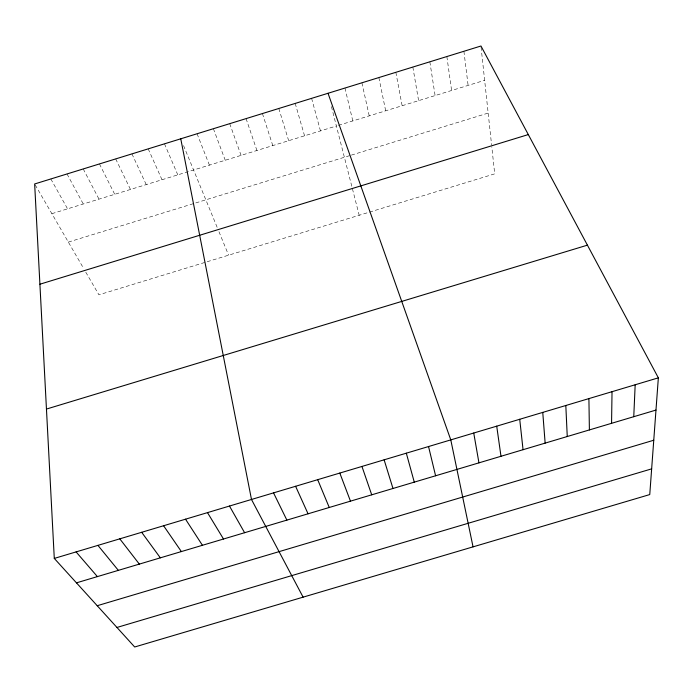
<?xml version="1.0" encoding="UTF-8"?>
<svg xmlns="http://www.w3.org/2000/svg" width="693" height="693" viewBox="0 0 693 693"><rect width="100%" height="100%" fill="white"/><g stroke="black" fill="none" stroke-linecap="round" stroke-linejoin="round"><path stroke-width="0.52" stroke-dasharray="3.46 2.6" d="M51.88 213.678L336.382 125.996M338.435 125.364L484.65 80.31M68.347 242.082L350.346 155.431M351.342 155.119L488.167 113.08M35.187 184.892L83.784 268.719M85.793 272.193L98.917 294.811L494.707 173.848L491.796 146.795M50.832 178.967L67.567 208.844M67.022 173.96L83.273 204.002M83.229 168.945L98.995 199.16M99.445 163.938L114.726 194.309M115.688 158.914L130.475 189.458M131.93 153.889L146.232 184.598M148.198 148.865L162.006 179.738M164.475 143.832L177.789 174.87M183.567 145.625L217.351 227.789M218.971 231.731L228.603 255.18M197.072 133.758L209.407 165.133M213.392 128.716L225.234 160.256M229.721 123.666L241.069 155.371M246.067 118.607L256.921 150.485M262.43 113.557L272.791 145.599M278.811 108.489L288.669 140.705M295.201 103.422L304.556 135.811M311.607 98.354L320.469 130.908M331.419 106.575L359.199 215.263M344.958 88.046L352.806 120.937M361.902 82.805L369.23 115.878M378.863 77.564L385.68 110.811M395.842 72.315L402.139 105.734M412.837 67.065L418.607 100.658M429.842 61.807L435.1 95.573M446.864 56.54L451.602 90.488M463.903 51.273L468.113 85.404M481.072 47.072L491.58 144.828"/><path stroke-width="1.04" d="M611.564 423.319L612.032 391.684M633.757 416.701L635.178 384.771M658.35 377.841L649.757 494.568L134.685 646.993L54.288 558.419L34.65 183.966L480.959 46.007L658.35 377.841L54.288 558.419M39.908 284.217L528.309 134.572M46.457 409.061L587.421 245.149M76.455 582.848L655.976 410.074M97.211 605.717L653.759 440.237M116.952 627.46L651.654 468.866M76.091 551.905L97.392 576.602M97.93 545.374L118.347 570.356M119.794 538.842L139.336 564.102M141.675 532.293L160.343 557.839M163.591 525.744L181.375 551.567M185.525 519.187L202.425 545.287M207.493 512.621L223.501 539.007M229.478 506.046L244.603 532.718M303.11 597.158L251.49 499.471L180.76 138.799M273.536 492.879L286.885 520.114M295.599 486.287L308.056 513.799M317.689 479.677L329.253 507.484M339.813 473.068L350.476 501.152M328.023 93.278L450.788 439.89L473.05 546.864M361.954 466.45L371.717 494.819M384.121 459.823L392.983 488.478M406.323 453.187L414.275 482.129M428.543 446.543L435.594 475.779M473.743 433.03L478.95 462.855M496.716 426.16L500.987 456.28M519.724 419.282L523.05 449.705M542.758 412.396L545.14 443.122M565.817 405.5L567.255 436.529M588.911 398.596L589.396 429.929"/></g></svg>
